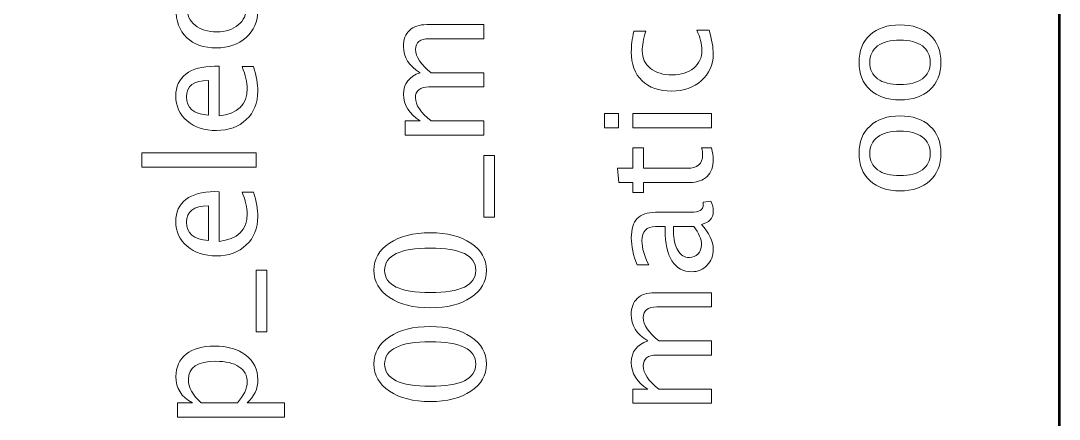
# Model space of a CAD drawing. Header units: centimetres. Extents: x -9.1 to 9.1, y -13.6 to 13.6.
# Drawn here: x 4.6 to 9.05, y -7.816 to -6.108 of the extents above; entities that cross this region are included whole.
import ezdxf

# ---------------------------------------------------------------- set-up
doc = ezdxf.new("R2010")
doc.units = ezdxf.units.CM
doc.header["$MEASUREMENT"] = 0
doc.layers.add('Layer 1', color=7, linetype='Continuous')

msp = doc.modelspace()

# ---------------------------------------------------------------- linework, layer by layer
at = {"layer": 'Layer 1', "lineweight": 53}
msp.add_open_spline([(0.15, -0.65), (0.15, -0.65), (0.15, -13.05), (0.15, -13.05), (0.15, -13.05), (0.15, -13.32614), (0.37386, -13.55), (0.65, -13.55), (0.65, -13.55), (0.65, -13.55), (8.55, -13.55), (8.55, -13.55), (8.55, -13.55), (8.82614, -13.55), (9.05, -13.32614), (9.05, -13.05), (9.05, -13.05), (9.05, -13.05), (9.05, -0.65), (9.05, -0.65), (9.05, -0.65), (9.05, -0.37386), (8.82614, -0.15), (8.55, -0.15), (8.55, -0.15), (8.55, -0.15), (0.65, -0.15), (0.65, -0.15), (0.65, -0.15), (0.37386, -0.15), (0.15, -0.37386), (0.15, -0.65)], degree=3, knots=[0, 0, 0, 0, 0.1111111, 0.1111111, 0.1111111, 0.1111111, 0.2222222, 0.2222222, 0.2222222, 0.2222222, 0.3333333, 0.3333333, 0.3333333, 0.3333333, 0.4444444, 0.4444444, 0.4444444, 0.4444444, 0.5555556, 0.5555556, 0.5555556, 0.5555556, 0.6666667, 0.6666667, 0.6666667, 0.6666667, 0.7777778, 0.7777778, 0.7777778, 0.7777778, 1, 1, 1, 1], dxfattribs=at)
at = {"layer": 'Layer 1', "color": 5, "lineweight": 9}
for points, knots in [([(5.5981, -5.9644), (5.60995, -6.00388), (5.61588, -6.03795), (5.61588, -6.06664), (5.61588, -6.06664), (5.61588, -6.11215), (5.59905, -6.14983), (5.5655, -6.17978), (5.5655, -6.17978), (5.53185, -6.20973), (5.48941, -6.22476), (5.43829, -6.22476), (5.43829, -6.22476), (5.38368, -6.22476), (5.34103, -6.20994), (5.31055, -6.18031), (5.31055, -6.18031), (5.27996, -6.15068), (5.26472, -6.1093), (5.26472, -6.05617), (5.26472, -6.05617), (5.26472, -6.03002), (5.26832, -6.00059), (5.27552, -5.96821), (5.27552, -5.96821), (5.27552, -5.96821), (5.32695, -5.96821), (5.32695, -5.96821), (5.32695, -5.96821), (5.31679, -6.00261), (5.31171, -6.03065), (5.31171, -6.05225), (5.31171, -6.05225), (5.31171, -6.08358), (5.32346, -6.10866), (5.34685, -6.12739), (5.34685, -6.12739), (5.37024, -6.14613), (5.40146, -6.15554), (5.44041, -6.15554), (5.44041, -6.15554), (5.47819, -6.15554), (5.50867, -6.14581), (5.53206, -6.12644), (5.53206, -6.12644), (5.55534, -6.10707), (5.56698, -6.08178), (5.56698, -6.05035), (5.56698, -6.05035), (5.56698, -6.0225), (5.55979, -5.99393), (5.54539, -5.9644), (5.54539, -5.9644), (5.54539, -5.9644), (5.5981, -5.9644), (5.5981, -5.9644)], [0, 0, 0, 0, 0.0666667, 0.0666667, 0.0666667, 0.0666667, 0.1333333, 0.1333333, 0.1333333, 0.1333333, 0.2, 0.2, 0.2, 0.2, 0.2666667, 0.2666667, 0.2666667, 0.2666667, 0.3333333, 0.3333333, 0.3333333, 0.3333333, 0.4, 0.4, 0.4, 0.4, 0.4666667, 0.4666667, 0.4666667, 0.4666667, 0.5333333, 0.5333333, 0.5333333, 0.5333333, 0.6, 0.6, 0.6, 0.6, 0.6666667, 0.6666667, 0.6666667, 0.6666667, 0.7333333, 0.7333333, 0.7333333, 0.7333333, 0.8, 0.8, 0.8, 0.8, 0.8666667, 0.8666667, 0.8666667, 0.8666667, 1, 1, 1, 1]), ([(6.58404, -6.5984), (6.58404, -6.5984), (6.24749, -6.5984), (6.24749, -6.5984), (6.24749, -6.5984), (6.24749, -6.5984), (6.24749, -6.53744), (6.24749, -6.53744), (6.24749, -6.53744), (6.24749, -6.53744), (6.3111, -6.53744), (6.3111, -6.53744), (6.3111, -6.53744), (6.264, -6.5077), (6.2405, -6.4696), (6.2405, -6.42292), (6.2405, -6.42292), (6.2405, -6.37794), (6.264, -6.34735), (6.3111, -6.33105), (6.3111, -6.33105), (6.26358, -6.30216), (6.23987, -6.26449), (6.23987, -6.21824), (6.23987, -6.21824), (6.23987, -6.18871), (6.24855, -6.16574), (6.26601, -6.14934), (6.26601, -6.14934), (6.28347, -6.13293), (6.30792, -6.12468), (6.33935, -6.12468), (6.33935, -6.12468), (6.33935, -6.12468), (6.58404, -6.12468), (6.58404, -6.12468), (6.58404, -6.12468), (6.58404, -6.12468), (6.58404, -6.18564), (6.58404, -6.18564), (6.58404, -6.18564), (6.58404, -6.18564), (6.34941, -6.18564), (6.34941, -6.18564), (6.34941, -6.18564), (6.3111, -6.18564), (6.29194, -6.20088), (6.29194, -6.23136), (6.29194, -6.23136), (6.29194, -6.263), (6.31427, -6.29624), (6.35904, -6.33105), (6.35904, -6.33105), (6.35904, -6.33105), (6.58404, -6.33105), (6.58404, -6.33105), (6.58404, -6.33105), (6.58404, -6.33105), (6.58404, -6.39201), (6.58404, -6.39201), (6.58404, -6.39201), (6.58404, -6.39201), (6.3492, -6.39201), (6.3492, -6.39201), (6.3492, -6.39201), (6.31057, -6.39201), (6.2913, -6.40747), (6.2913, -6.43848), (6.2913, -6.43848), (6.2913, -6.46928), (6.31374, -6.5023), (6.35872, -6.53744), (6.35872, -6.53744), (6.35872, -6.53744), (6.58404, -6.53744), (6.58404, -6.53744), (6.58404, -6.53744), (6.58404, -6.53744), (6.58404, -6.5984), (6.58404, -6.5984)], [0, 0, 0, 0, 0.047619, 0.047619, 0.047619, 0.047619, 0.0952381, 0.0952381, 0.0952381, 0.0952381, 0.1428571, 0.1428571, 0.1428571, 0.1428571, 0.1904762, 0.1904762, 0.1904762, 0.1904762, 0.2380952, 0.2380952, 0.2380952, 0.2380952, 0.2857143, 0.2857143, 0.2857143, 0.2857143, 0.3333333, 0.3333333, 0.3333333, 0.3333333, 0.3809524, 0.3809524, 0.3809524, 0.3809524, 0.4285714, 0.4285714, 0.4285714, 0.4285714, 0.4761905, 0.4761905, 0.4761905, 0.4761905, 0.5238095, 0.5238095, 0.5238095, 0.5238095, 0.5714286, 0.5714286, 0.5714286, 0.5714286, 0.6190476, 0.6190476, 0.6190476, 0.6190476, 0.6666667, 0.6666667, 0.6666667, 0.6666667, 0.7142857, 0.7142857, 0.7142857, 0.7142857, 0.7619048, 0.7619048, 0.7619048, 0.7619048, 0.8095238, 0.8095238, 0.8095238, 0.8095238, 0.8571429, 0.8571429, 0.8571429, 0.8571429, 0.9047619, 0.9047619, 0.9047619, 0.9047619, 1, 1, 1, 1]), ([(8.54322, -6.2866), (8.54322, -6.33603), (8.52745, -6.37519), (8.49591, -6.40397), (8.49591, -6.40397), (8.46437, -6.43287), (8.42151, -6.44726), (8.36743, -6.44726), (8.36743, -6.44726), (8.31346, -6.44726), (8.2707, -6.43287), (8.23927, -6.40397), (8.23927, -6.40397), (8.20783, -6.37519), (8.19206, -6.33603), (8.19206, -6.2866), (8.19206, -6.2866), (8.19206, -6.23717), (8.20783, -6.19801), (8.23927, -6.16923), (8.23927, -6.16923), (8.2707, -6.14033), (8.31346, -6.12594), (8.36743, -6.12594), (8.36743, -6.12594), (8.42151, -6.12594), (8.46437, -6.14033), (8.49591, -6.16923), (8.49591, -6.16923), (8.52745, -6.19801), (8.54322, -6.23717), (8.54322, -6.2866)], [0, 0, 0, 0, 0.1111111, 0.1111111, 0.1111111, 0.1111111, 0.2222222, 0.2222222, 0.2222222, 0.2222222, 0.3333333, 0.3333333, 0.3333333, 0.3333333, 0.4444444, 0.4444444, 0.4444444, 0.4444444, 0.5555556, 0.5555556, 0.5555556, 0.5555556, 0.6666667, 0.6666667, 0.6666667, 0.6666667, 0.7777778, 0.7777778, 0.7777778, 0.7777778, 1, 1, 1, 1]), ([(7.54966, -6.14928), (7.56151, -6.18876), (7.56744, -6.22283), (7.56744, -6.25152), (7.56744, -6.25152), (7.56744, -6.29703), (7.55061, -6.33471), (7.51706, -6.36466), (7.51706, -6.36466), (7.48341, -6.39461), (7.44097, -6.40964), (7.38985, -6.40964), (7.38985, -6.40964), (7.33524, -6.40964), (7.29259, -6.39482), (7.26211, -6.36519), (7.26211, -6.36519), (7.23152, -6.33556), (7.21628, -6.29418), (7.21628, -6.24105), (7.21628, -6.24105), (7.21628, -6.2149), (7.21988, -6.18547), (7.22708, -6.15309), (7.22708, -6.15309), (7.22708, -6.15309), (7.27851, -6.15309), (7.27851, -6.15309), (7.27851, -6.15309), (7.26835, -6.18749), (7.26327, -6.21553), (7.26327, -6.23713), (7.26327, -6.23713), (7.26327, -6.26846), (7.27502, -6.29354), (7.29841, -6.31227), (7.29841, -6.31227), (7.3218, -6.33101), (7.35302, -6.34042), (7.39197, -6.34042), (7.39197, -6.34042), (7.42975, -6.34042), (7.46023, -6.33069), (7.48362, -6.31132), (7.48362, -6.31132), (7.5069, -6.29195), (7.51854, -6.26666), (7.51854, -6.23523), (7.51854, -6.23523), (7.51854, -6.20738), (7.51135, -6.17881), (7.49695, -6.14928), (7.49695, -6.14928), (7.49695, -6.14928), (7.54966, -6.14928), (7.54966, -6.14928)], [0, 0, 0, 0, 0.0666667, 0.0666667, 0.0666667, 0.0666667, 0.1333333, 0.1333333, 0.1333333, 0.1333333, 0.2, 0.2, 0.2, 0.2, 0.2666667, 0.2666667, 0.2666667, 0.2666667, 0.3333333, 0.3333333, 0.3333333, 0.3333333, 0.4, 0.4, 0.4, 0.4, 0.4666667, 0.4666667, 0.4666667, 0.4666667, 0.5333333, 0.5333333, 0.5333333, 0.5333333, 0.6, 0.6, 0.6, 0.6, 0.6666667, 0.6666667, 0.6666667, 0.6666667, 0.7333333, 0.7333333, 0.7333333, 0.7333333, 0.8, 0.8, 0.8, 0.8, 0.8666667, 0.8666667, 0.8666667, 0.8666667, 1, 1, 1, 1]), ([(8.4975, -6.28671), (8.4975, -6.25654), (8.48618, -6.23304), (8.46342, -6.21632), (8.46342, -6.21632), (8.44077, -6.19971), (8.40871, -6.19134), (8.36743, -6.19134), (8.36743, -6.19134), (8.32626, -6.19134), (8.2943, -6.19971), (8.27165, -6.21632), (8.27165, -6.21632), (8.24911, -6.23304), (8.23778, -6.25654), (8.23778, -6.28671), (8.23778, -6.28671), (8.23778, -6.31698), (8.24911, -6.34047), (8.27165, -6.35698), (8.27165, -6.35698), (8.2943, -6.3736), (8.32626, -6.38185), (8.36743, -6.38185), (8.36743, -6.38185), (8.40871, -6.38185), (8.44077, -6.3736), (8.46342, -6.35698), (8.46342, -6.35698), (8.48618, -6.34047), (8.4975, -6.31698), (8.4975, -6.28671)], [0, 0, 0, 0, 0.1111111, 0.1111111, 0.1111111, 0.1111111, 0.2222222, 0.2222222, 0.2222222, 0.2222222, 0.3333333, 0.3333333, 0.3333333, 0.3333333, 0.4444444, 0.4444444, 0.4444444, 0.4444444, 0.5555556, 0.5555556, 0.5555556, 0.5555556, 0.6666667, 0.6666667, 0.6666667, 0.6666667, 0.7777778, 0.7777778, 0.7777778, 0.7777778, 1, 1, 1, 1]), ([(5.59746, -6.30486), (5.60974, -6.34582), (5.61588, -6.38085), (5.61588, -6.41007), (5.61588, -6.41007), (5.61588, -6.45992), (5.59937, -6.50045), (5.56646, -6.53168), (5.56646, -6.53168), (5.53354, -6.5629), (5.49089, -6.57856), (5.4384, -6.57856), (5.4384, -6.57856), (5.38749, -6.57856), (5.34569, -6.5648), (5.31298, -6.53718), (5.31298, -6.53718), (5.28039, -6.50956), (5.26409, -6.47421), (5.26409, -6.43113), (5.26409, -6.43113), (5.26409, -6.39038), (5.27859, -6.35884), (5.30759, -6.33661), (5.30759, -6.33661), (5.33659, -6.31439), (5.37765, -6.30328), (5.43088, -6.30328), (5.43088, -6.30328), (5.43088, -6.30328), (5.44951, -6.30359), (5.44951, -6.30359), (5.44951, -6.30359), (5.44951, -6.30359), (5.44951, -6.51633), (5.44951, -6.51633), (5.44951, -6.51633), (5.52994, -6.50744), (5.57016, -6.46818), (5.57016, -6.39864), (5.57016, -6.39864), (5.57016, -6.37313), (5.56296, -6.34191), (5.54857, -6.30486), (5.54857, -6.30486), (5.54857, -6.30486), (5.59746, -6.30486), (5.59746, -6.30486)], [0, 0, 0, 0, 0.0769231, 0.0769231, 0.0769231, 0.0769231, 0.1538462, 0.1538462, 0.1538462, 0.1538462, 0.2307692, 0.2307692, 0.2307692, 0.2307692, 0.3076923, 0.3076923, 0.3076923, 0.3076923, 0.3846154, 0.3846154, 0.3846154, 0.3846154, 0.4615385, 0.4615385, 0.4615385, 0.4615385, 0.5384615, 0.5384615, 0.5384615, 0.5384615, 0.6153846, 0.6153846, 0.6153846, 0.6153846, 0.6923077, 0.6923077, 0.6923077, 0.6923077, 0.7692308, 0.7692308, 0.7692308, 0.7692308, 0.8461538, 0.8461538, 0.8461538, 0.8461538, 1, 1, 1, 1]), ([(5.40379, -6.51315), (5.40379, -6.51315), (5.40379, -6.36455), (5.40379, -6.36455), (5.40379, -6.36455), (5.34114, -6.36455), (5.30981, -6.38794), (5.30981, -6.43463), (5.30981, -6.43463), (5.30981, -6.48162), (5.34114, -6.50776), (5.40379, -6.51315)], [0, 0, 0, 0, 0.25, 0.25, 0.25, 0.25, 0.5, 0.5, 0.5, 0.5, 1, 1, 1, 1]), ([(7.16167, -6.56649), (7.16167, -6.56649), (7.10071, -6.56649), (7.10071, -6.56649), (7.10071, -6.56649), (7.10071, -6.56649), (7.10071, -6.50553), (7.10071, -6.50553), (7.10071, -6.50553), (7.10071, -6.50553), (7.16167, -6.50553), (7.16167, -6.50553), (7.16167, -6.50553), (7.16167, -6.50553), (7.16167, -6.56649), (7.16167, -6.56649)], [0, 0, 0, 0, 0.2, 0.2, 0.2, 0.2, 0.4, 0.4, 0.4, 0.4, 0.6, 0.6, 0.6, 0.6, 1, 1, 1, 1]), ([(7.55982, -6.56649), (7.55982, -6.56649), (7.22327, -6.56649), (7.22327, -6.56649), (7.22327, -6.56649), (7.22327, -6.56649), (7.22327, -6.50553), (7.22327, -6.50553), (7.22327, -6.50553), (7.22327, -6.50553), (7.55982, -6.50553), (7.55982, -6.50553), (7.55982, -6.50553), (7.55982, -6.50553), (7.55982, -6.56649), (7.55982, -6.56649)], [0, 0, 0, 0, 0.2, 0.2, 0.2, 0.2, 0.4, 0.4, 0.4, 0.4, 0.6, 0.6, 0.6, 0.6, 1, 1, 1, 1]), ([(8.54322, -6.67671), (8.54322, -6.72614), (8.52745, -6.7653), (8.49591, -6.79408), (8.49591, -6.79408), (8.46437, -6.82298), (8.42151, -6.83737), (8.36743, -6.83737), (8.36743, -6.83737), (8.31346, -6.83737), (8.2707, -6.82298), (8.23927, -6.79408), (8.23927, -6.79408), (8.20783, -6.7653), (8.19206, -6.72614), (8.19206, -6.67671), (8.19206, -6.67671), (8.19206, -6.62728), (8.20783, -6.58812), (8.23927, -6.55934), (8.23927, -6.55934), (8.2707, -6.53044), (8.31346, -6.51605), (8.36743, -6.51605), (8.36743, -6.51605), (8.42151, -6.51605), (8.46437, -6.53044), (8.49591, -6.55934), (8.49591, -6.55934), (8.52745, -6.58812), (8.54322, -6.62728), (8.54322, -6.67671)], [0, 0, 0, 0, 0.1111111, 0.1111111, 0.1111111, 0.1111111, 0.2222222, 0.2222222, 0.2222222, 0.2222222, 0.3333333, 0.3333333, 0.3333333, 0.3333333, 0.4444444, 0.4444444, 0.4444444, 0.4444444, 0.5555556, 0.5555556, 0.5555556, 0.5555556, 0.6666667, 0.6666667, 0.6666667, 0.6666667, 0.7777778, 0.7777778, 0.7777778, 0.7777778, 1, 1, 1, 1]), ([(8.4975, -6.67682), (8.4975, -6.64665), (8.48618, -6.62315), (8.46342, -6.60643), (8.46342, -6.60643), (8.44077, -6.58982), (8.40871, -6.58145), (8.36743, -6.58145), (8.36743, -6.58145), (8.32626, -6.58145), (8.2943, -6.58982), (8.27165, -6.60643), (8.27165, -6.60643), (8.24911, -6.62315), (8.23778, -6.64665), (8.23778, -6.67682), (8.23778, -6.67682), (8.23778, -6.70709), (8.24911, -6.73058), (8.27165, -6.74709), (8.27165, -6.74709), (8.2943, -6.76371), (8.32626, -6.77196), (8.36743, -6.77196), (8.36743, -6.77196), (8.40871, -6.77196), (8.44077, -6.76371), (8.46342, -6.74709), (8.46342, -6.74709), (8.48618, -6.73058), (8.4975, -6.70709), (8.4975, -6.67682)], [0, 0, 0, 0, 0.1111111, 0.1111111, 0.1111111, 0.1111111, 0.2222222, 0.2222222, 0.2222222, 0.2222222, 0.3333333, 0.3333333, 0.3333333, 0.3333333, 0.4444444, 0.4444444, 0.4444444, 0.4444444, 0.5555556, 0.5555556, 0.5555556, 0.5555556, 0.6666667, 0.6666667, 0.6666667, 0.6666667, 0.7777778, 0.7777778, 0.7777778, 0.7777778, 1, 1, 1, 1]), ([(5.60826, -6.73542), (5.60826, -6.73542), (5.11867, -6.73542), (5.11867, -6.73542), (5.11867, -6.73542), (5.11867, -6.73542), (5.11867, -6.67446), (5.11867, -6.67446), (5.11867, -6.67446), (5.11867, -6.67446), (5.60826, -6.67446), (5.60826, -6.67446), (5.60826, -6.67446), (5.60826, -6.67446), (5.60826, -6.73542), (5.60826, -6.73542)], [0, 0, 0, 0, 0.2, 0.2, 0.2, 0.2, 0.4, 0.4, 0.4, 0.4, 0.6, 0.6, 0.6, 0.6, 1, 1, 1, 1]), ([(7.55971, -6.65349), (7.5649, -6.67233), (7.56744, -6.68874), (7.56744, -6.7026), (7.56744, -6.7026), (7.56744, -6.73372), (7.55855, -6.75795), (7.54077, -6.77531), (7.54077, -6.77531), (7.52299, -6.79277), (7.49833, -6.80145), (7.46669, -6.80145), (7.46669, -6.80145), (7.46669, -6.80145), (7.26899, -6.80145), (7.26899, -6.80145), (7.26899, -6.80145), (7.26899, -6.80145), (7.26899, -6.84357), (7.26899, -6.84357), (7.26899, -6.84357), (7.26899, -6.84357), (7.22327, -6.84357), (7.22327, -6.84357), (7.22327, -6.84357), (7.22327, -6.84357), (7.22327, -6.80145), (7.22327, -6.80145), (7.22327, -6.80145), (7.22327, -6.80145), (7.16242, -6.80145), (7.16242, -6.80145), (7.16242, -6.80145), (7.16242, -6.80145), (7.15659, -6.74049), (7.15659, -6.74049), (7.15659, -6.74049), (7.15659, -6.74049), (7.22327, -6.74049), (7.22327, -6.74049), (7.22327, -6.74049), (7.22327, -6.74049), (7.22327, -6.65222), (7.22327, -6.65222), (7.22327, -6.65222), (7.22327, -6.65222), (7.26899, -6.65222), (7.26899, -6.65222), (7.26899, -6.65222), (7.26899, -6.65222), (7.26899, -6.74049), (7.26899, -6.74049), (7.26899, -6.74049), (7.26899, -6.74049), (7.45568, -6.74049), (7.45568, -6.74049), (7.45568, -6.74049), (7.49971, -6.74049), (7.52172, -6.72133), (7.52172, -6.68313), (7.52172, -6.68313), (7.52172, -6.67498), (7.52034, -6.66514), (7.5177, -6.65349), (7.5177, -6.65349), (7.5177, -6.65349), (7.55971, -6.65349), (7.55971, -6.65349)], [0, 0, 0, 0, 0.0555556, 0.0555556, 0.0555556, 0.0555556, 0.1111111, 0.1111111, 0.1111111, 0.1111111, 0.1666667, 0.1666667, 0.1666667, 0.1666667, 0.2222222, 0.2222222, 0.2222222, 0.2222222, 0.2777778, 0.2777778, 0.2777778, 0.2777778, 0.3333333, 0.3333333, 0.3333333, 0.3333333, 0.3888889, 0.3888889, 0.3888889, 0.3888889, 0.4444444, 0.4444444, 0.4444444, 0.4444444, 0.5, 0.5, 0.5, 0.5, 0.5555556, 0.5555556, 0.5555556, 0.5555556, 0.6111111, 0.6111111, 0.6111111, 0.6111111, 0.6666667, 0.6666667, 0.6666667, 0.6666667, 0.7222222, 0.7222222, 0.7222222, 0.7222222, 0.7777778, 0.7777778, 0.7777778, 0.7777778, 0.8333333, 0.8333333, 0.8333333, 0.8333333, 0.8888889, 0.8888889, 0.8888889, 0.8888889, 1, 1, 1, 1]), ([(6.62976, -6.9502), (6.62976, -6.9502), (6.58404, -6.9502), (6.58404, -6.9502), (6.58404, -6.9502), (6.58404, -6.9502), (6.58404, -6.68603), (6.58404, -6.68603), (6.58404, -6.68603), (6.58404, -6.68603), (6.62976, -6.68603), (6.62976, -6.68603), (6.62976, -6.68603), (6.62976, -6.68603), (6.62976, -6.9502), (6.62976, -6.9502)], [0, 0, 0, 0, 0.2, 0.2, 0.2, 0.2, 0.4, 0.4, 0.4, 0.4, 0.6, 0.6, 0.6, 0.6, 1, 1, 1, 1]), ([(5.59746, -6.84219), (5.60974, -6.88315), (5.61588, -6.91818), (5.61588, -6.9474), (5.61588, -6.9474), (5.61588, -6.99725), (5.59937, -7.03778), (5.56646, -7.06901), (5.56646, -7.06901), (5.53354, -7.10023), (5.49089, -7.11589), (5.4384, -7.11589), (5.4384, -7.11589), (5.38749, -7.11589), (5.34569, -7.10213), (5.31298, -7.07451), (5.31298, -7.07451), (5.28039, -7.04689), (5.26409, -7.01154), (5.26409, -6.96846), (5.26409, -6.96846), (5.26409, -6.92771), (5.27859, -6.89617), (5.30759, -6.87394), (5.30759, -6.87394), (5.33659, -6.85172), (5.37765, -6.84061), (5.43088, -6.84061), (5.43088, -6.84061), (5.43088, -6.84061), (5.44951, -6.84092), (5.44951, -6.84092), (5.44951, -6.84092), (5.44951, -6.84092), (5.44951, -7.05366), (5.44951, -7.05366), (5.44951, -7.05366), (5.52994, -7.04477), (5.57016, -7.00551), (5.57016, -6.93597), (5.57016, -6.93597), (5.57016, -6.91046), (5.56296, -6.87924), (5.54857, -6.84219), (5.54857, -6.84219), (5.54857, -6.84219), (5.59746, -6.84219), (5.59746, -6.84219)], [0, 0, 0, 0, 0.0769231, 0.0769231, 0.0769231, 0.0769231, 0.1538462, 0.1538462, 0.1538462, 0.1538462, 0.2307692, 0.2307692, 0.2307692, 0.2307692, 0.3076923, 0.3076923, 0.3076923, 0.3076923, 0.3846154, 0.3846154, 0.3846154, 0.3846154, 0.4615385, 0.4615385, 0.4615385, 0.4615385, 0.5384615, 0.5384615, 0.5384615, 0.5384615, 0.6153846, 0.6153846, 0.6153846, 0.6153846, 0.6923077, 0.6923077, 0.6923077, 0.6923077, 0.7692308, 0.7692308, 0.7692308, 0.7692308, 0.8461538, 0.8461538, 0.8461538, 0.8461538, 1, 1, 1, 1]), ([(7.51696, -6.98115), (7.55061, -7.01778), (7.56744, -7.05302), (7.56744, -7.08689), (7.56744, -7.08689), (7.56744, -7.11472), (7.55876, -7.1379), (7.5413, -7.15621), (7.5413, -7.15621), (7.52384, -7.17462), (7.50182, -7.18383), (7.47526, -7.18383), (7.47526, -7.18383), (7.43853, -7.18383), (7.41028, -7.16838), (7.39059, -7.13747), (7.39059, -7.13747), (7.37091, -7.10657), (7.36106, -7.06223), (7.36106, -7.00444), (7.36106, -7.00444), (7.36106, -7.00444), (7.36106, -6.99014), (7.36106, -6.99014), (7.36106, -6.99014), (7.36106, -6.99014), (7.32053, -6.99014), (7.32053, -6.99014), (7.32053, -6.99014), (7.28148, -6.99014), (7.262, -7.01047), (7.262, -7.05122), (7.262, -7.05122), (7.262, -7.08276), (7.27195, -7.11726), (7.29185, -7.15462), (7.29185, -7.15462), (7.29185, -7.15462), (7.24168, -7.15462), (7.24168, -7.15462), (7.24168, -7.15462), (7.22475, -7.11356), (7.21628, -7.07482), (7.21628, -7.03852), (7.21628, -7.03852), (7.21628, -7.00116), (7.22475, -6.97353), (7.24179, -6.95585), (7.24179, -6.95585), (7.25883, -6.93807), (7.28508, -6.92918), (7.32053, -6.92918), (7.32053, -6.92918), (7.32053, -6.92918), (7.47261, -6.92918), (7.47261, -6.92918), (7.47261, -6.92918), (7.50743, -6.92918), (7.52489, -6.9185), (7.52489, -6.89701), (7.52489, -6.89701), (7.52489, -6.89437), (7.52447, -6.89045), (7.52362, -6.88526), (7.52362, -6.88526), (7.52362, -6.88526), (7.55749, -6.88092), (7.55749, -6.88092), (7.55749, -6.88092), (7.56416, -6.89479), (7.56744, -6.91003), (7.56744, -6.92675), (7.56744, -6.92675), (7.56744, -6.95522), (7.55061, -6.97332), (7.51696, -6.98115)], [0, 0, 0, 0, 0.05, 0.05, 0.05, 0.05, 0.1, 0.1, 0.1, 0.1, 0.15, 0.15, 0.15, 0.15, 0.2, 0.2, 0.2, 0.2, 0.25, 0.25, 0.25, 0.25, 0.3, 0.3, 0.3, 0.3, 0.35, 0.35, 0.35, 0.35, 0.4, 0.4, 0.4, 0.4, 0.45, 0.45, 0.45, 0.45, 0.5, 0.5, 0.5, 0.5, 0.55, 0.55, 0.55, 0.55, 0.6, 0.6, 0.6, 0.6, 0.65, 0.65, 0.65, 0.65, 0.7, 0.7, 0.7, 0.7, 0.75, 0.75, 0.75, 0.75, 0.8, 0.8, 0.8, 0.8, 0.85, 0.85, 0.85, 0.85, 0.9, 0.9, 0.9, 0.9, 1, 1, 1, 1]), ([(5.40379, -7.05048), (5.40379, -7.05048), (5.40379, -6.90188), (5.40379, -6.90188), (5.40379, -6.90188), (5.34114, -6.90188), (5.30981, -6.92527), (5.30981, -6.97196), (5.30981, -6.97196), (5.30981, -7.01895), (5.34114, -7.04509), (5.40379, -7.05048)], [0, 0, 0, 0, 0.25, 0.25, 0.25, 0.25, 0.5, 0.5, 0.5, 0.5, 1, 1, 1, 1]), ([(6.59547, -7.17774), (6.59547, -7.22589), (6.57335, -7.26473), (6.52922, -7.29416), (6.52922, -7.29416), (6.48509, -7.32368), (6.42688, -7.33839), (6.35449, -7.33839), (6.35449, -7.33839), (6.2821, -7.33839), (6.22389, -7.32368), (6.17976, -7.29416), (6.17976, -7.29416), (6.13562, -7.26473), (6.1135, -7.22589), (6.1135, -7.17774), (6.1135, -7.17774), (6.1135, -7.12936), (6.13552, -7.09052), (6.17954, -7.0611), (6.17954, -7.0611), (6.22357, -7.03179), (6.28189, -7.01707), (6.35449, -7.01707), (6.35449, -7.01707), (6.42688, -7.01707), (6.48509, -7.03179), (6.52922, -7.0611), (6.52922, -7.0611), (6.57335, -7.09052), (6.59547, -7.12936), (6.59547, -7.17774)], [0, 0, 0, 0, 0.1111111, 0.1111111, 0.1111111, 0.1111111, 0.2222222, 0.2222222, 0.2222222, 0.2222222, 0.3333333, 0.3333333, 0.3333333, 0.3333333, 0.4444444, 0.4444444, 0.4444444, 0.4444444, 0.5555556, 0.5555556, 0.5555556, 0.5555556, 0.6666667, 0.6666667, 0.6666667, 0.6666667, 0.7777778, 0.7777778, 0.7777778, 0.7777778, 1, 1, 1, 1]), ([(7.48373, -6.99014), (7.48373, -6.99014), (7.39726, -6.99014), (7.39726, -6.99014), (7.39726, -6.99014), (7.39726, -6.99014), (7.39662, -7.00973), (7.39662, -7.00973), (7.39662, -7.00973), (7.39662, -7.0436), (7.40287, -7.07091), (7.41536, -7.09175), (7.41536, -7.09175), (7.42795, -7.1125), (7.44457, -7.12287), (7.46531, -7.12287), (7.46531, -7.12287), (7.47981, -7.12287), (7.49209, -7.11768), (7.50214, -7.10742), (7.50214, -7.10742), (7.51219, -7.09705), (7.51727, -7.08445), (7.51727, -7.06953), (7.51727, -7.06953), (7.51727, -7.04413), (7.50606, -7.01767), (7.48373, -6.99014)], [0, 0, 0, 0, 0.125, 0.125, 0.125, 0.125, 0.25, 0.25, 0.25, 0.25, 0.375, 0.375, 0.375, 0.375, 0.5, 0.5, 0.5, 0.5, 0.625, 0.625, 0.625, 0.625, 0.75, 0.75, 0.75, 0.75, 1, 1, 1, 1]), ([(6.54975, -7.17785), (6.54975, -7.11423), (6.48466, -7.08248), (6.35449, -7.08248), (6.35449, -7.08248), (6.22431, -7.08248), (6.15922, -7.11423), (6.15922, -7.17785), (6.15922, -7.17785), (6.15922, -7.24124), (6.22431, -7.27299), (6.35449, -7.27299), (6.35449, -7.27299), (6.48466, -7.27299), (6.54975, -7.24124), (6.54975, -7.17785)], [0, 0, 0, 0, 0.2, 0.2, 0.2, 0.2, 0.4, 0.4, 0.4, 0.4, 0.6, 0.6, 0.6, 0.6, 1, 1, 1, 1]), ([(5.65398, -7.44101), (5.65398, -7.44101), (5.60826, -7.44101), (5.60826, -7.44101), (5.60826, -7.44101), (5.60826, -7.44101), (5.60826, -7.17684), (5.60826, -7.17684), (5.60826, -7.17684), (5.60826, -7.17684), (5.65398, -7.17684), (5.65398, -7.17684), (5.65398, -7.17684), (5.65398, -7.17684), (5.65398, -7.44101), (5.65398, -7.44101)], [0, 0, 0, 0, 0.2, 0.2, 0.2, 0.2, 0.4, 0.4, 0.4, 0.4, 0.6, 0.6, 0.6, 0.6, 1, 1, 1, 1]), ([(7.55982, -7.7475), (7.55982, -7.7475), (7.22327, -7.7475), (7.22327, -7.7475), (7.22327, -7.7475), (7.22327, -7.7475), (7.22327, -7.68654), (7.22327, -7.68654), (7.22327, -7.68654), (7.22327, -7.68654), (7.28688, -7.68654), (7.28688, -7.68654), (7.28688, -7.68654), (7.23978, -7.6568), (7.21628, -7.6187), (7.21628, -7.57202), (7.21628, -7.57202), (7.21628, -7.52704), (7.23978, -7.49645), (7.28688, -7.48015), (7.28688, -7.48015), (7.23936, -7.45126), (7.21565, -7.41359), (7.21565, -7.36734), (7.21565, -7.36734), (7.21565, -7.33781), (7.22433, -7.31484), (7.24179, -7.29844), (7.24179, -7.29844), (7.25925, -7.28203), (7.2837, -7.27378), (7.31513, -7.27378), (7.31513, -7.27378), (7.31513, -7.27378), (7.55982, -7.27378), (7.55982, -7.27378), (7.55982, -7.27378), (7.55982, -7.27378), (7.55982, -7.33474), (7.55982, -7.33474), (7.55982, -7.33474), (7.55982, -7.33474), (7.32519, -7.33474), (7.32519, -7.33474), (7.32519, -7.33474), (7.28688, -7.33474), (7.26772, -7.34998), (7.26772, -7.38046), (7.26772, -7.38046), (7.26772, -7.4121), (7.29005, -7.44534), (7.33482, -7.48015), (7.33482, -7.48015), (7.33482, -7.48015), (7.55982, -7.48015), (7.55982, -7.48015), (7.55982, -7.48015), (7.55982, -7.48015), (7.55982, -7.54111), (7.55982, -7.54111), (7.55982, -7.54111), (7.55982, -7.54111), (7.32498, -7.54111), (7.32498, -7.54111), (7.32498, -7.54111), (7.28635, -7.54111), (7.26708, -7.55657), (7.26708, -7.58758), (7.26708, -7.58758), (7.26708, -7.61838), (7.28952, -7.6514), (7.3345, -7.68654), (7.3345, -7.68654), (7.3345, -7.68654), (7.55982, -7.68654), (7.55982, -7.68654), (7.55982, -7.68654), (7.55982, -7.68654), (7.55982, -7.7475), (7.55982, -7.7475)], [0, 0, 0, 0, 0.047619, 0.047619, 0.047619, 0.047619, 0.0952381, 0.0952381, 0.0952381, 0.0952381, 0.1428571, 0.1428571, 0.1428571, 0.1428571, 0.1904762, 0.1904762, 0.1904762, 0.1904762, 0.2380952, 0.2380952, 0.2380952, 0.2380952, 0.2857143, 0.2857143, 0.2857143, 0.2857143, 0.3333333, 0.3333333, 0.3333333, 0.3333333, 0.3809524, 0.3809524, 0.3809524, 0.3809524, 0.4285714, 0.4285714, 0.4285714, 0.4285714, 0.4761905, 0.4761905, 0.4761905, 0.4761905, 0.5238095, 0.5238095, 0.5238095, 0.5238095, 0.5714286, 0.5714286, 0.5714286, 0.5714286, 0.6190476, 0.6190476, 0.6190476, 0.6190476, 0.6666667, 0.6666667, 0.6666667, 0.6666667, 0.7142857, 0.7142857, 0.7142857, 0.7142857, 0.7619048, 0.7619048, 0.7619048, 0.7619048, 0.8095238, 0.8095238, 0.8095238, 0.8095238, 0.8571429, 0.8571429, 0.8571429, 0.8571429, 0.9047619, 0.9047619, 0.9047619, 0.9047619, 1, 1, 1, 1]), ([(6.59547, -7.57927), (6.59547, -7.62742), (6.57335, -7.66626), (6.52922, -7.69569), (6.52922, -7.69569), (6.48509, -7.72521), (6.42688, -7.73992), (6.35449, -7.73992), (6.35449, -7.73992), (6.2821, -7.73992), (6.22389, -7.72521), (6.17976, -7.69569), (6.17976, -7.69569), (6.13562, -7.66626), (6.1135, -7.62742), (6.1135, -7.57927), (6.1135, -7.57927), (6.1135, -7.53089), (6.13552, -7.49205), (6.17954, -7.46263), (6.17954, -7.46263), (6.22357, -7.43332), (6.28189, -7.4186), (6.35449, -7.4186), (6.35449, -7.4186), (6.42688, -7.4186), (6.48509, -7.43332), (6.52922, -7.46263), (6.52922, -7.46263), (6.57335, -7.49205), (6.59547, -7.53089), (6.59547, -7.57927)], [0, 0, 0, 0, 0.1111111, 0.1111111, 0.1111111, 0.1111111, 0.2222222, 0.2222222, 0.2222222, 0.2222222, 0.3333333, 0.3333333, 0.3333333, 0.3333333, 0.4444444, 0.4444444, 0.4444444, 0.4444444, 0.5555556, 0.5555556, 0.5555556, 0.5555556, 0.6666667, 0.6666667, 0.6666667, 0.6666667, 0.7777778, 0.7777778, 0.7777778, 0.7777778, 1, 1, 1, 1]), ([(5.73082, -7.80635), (5.73082, -7.80635), (5.27171, -7.80635), (5.27171, -7.80635), (5.27171, -7.80635), (5.27171, -7.80635), (5.27171, -7.74539), (5.27171, -7.74539), (5.27171, -7.74539), (5.27171, -7.74539), (5.33532, -7.74539), (5.33532, -7.74539), (5.33532, -7.74539), (5.28822, -7.72041), (5.26472, -7.68284), (5.26472, -7.63277), (5.26472, -7.63277), (5.26472, -7.59224), (5.27944, -7.56038), (5.30896, -7.5371), (5.30896, -7.5371), (5.33849, -7.51382), (5.37881, -7.50217), (5.42993, -7.50217), (5.42993, -7.50217), (5.4856, -7.50217), (5.53058, -7.5154), (5.56466, -7.54176), (5.56466, -7.54176), (5.59884, -7.56811), (5.61588, -7.60282), (5.61588, -7.64579), (5.61588, -7.64579), (5.61588, -7.6857), (5.60064, -7.71893), (5.57005, -7.74539), (5.57005, -7.74539), (5.57005, -7.74539), (5.73082, -7.74539), (5.73082, -7.74539), (5.73082, -7.74539), (5.73082, -7.74539), (5.73082, -7.80635), (5.73082, -7.80635)], [0, 0, 0, 0, 0.0833333, 0.0833333, 0.0833333, 0.0833333, 0.1666667, 0.1666667, 0.1666667, 0.1666667, 0.25, 0.25, 0.25, 0.25, 0.3333333, 0.3333333, 0.3333333, 0.3333333, 0.4166667, 0.4166667, 0.4166667, 0.4166667, 0.5, 0.5, 0.5, 0.5, 0.5833333, 0.5833333, 0.5833333, 0.5833333, 0.6666667, 0.6666667, 0.6666667, 0.6666667, 0.75, 0.75, 0.75, 0.75, 0.8333333, 0.8333333, 0.8333333, 0.8333333, 1, 1, 1, 1]), ([(6.54975, -7.57938), (6.54975, -7.51576), (6.48466, -7.48401), (6.35449, -7.48401), (6.35449, -7.48401), (6.22431, -7.48401), (6.15922, -7.51576), (6.15922, -7.57938), (6.15922, -7.57938), (6.15922, -7.64277), (6.22431, -7.67452), (6.35449, -7.67452), (6.35449, -7.67452), (6.48466, -7.67452), (6.54975, -7.64277), (6.54975, -7.57938)], [0, 0, 0, 0, 0.2, 0.2, 0.2, 0.2, 0.4, 0.4, 0.4, 0.4, 0.6, 0.6, 0.6, 0.6, 1, 1, 1, 1]), ([(5.52804, -7.74539), (5.55608, -7.71396), (5.57016, -7.68401), (5.57016, -7.65554), (5.57016, -7.65554), (5.57016, -7.62748), (5.55841, -7.60579), (5.53502, -7.59055), (5.53502, -7.59055), (5.51163, -7.5752), (5.47872, -7.56758), (5.43617, -7.56758), (5.43617, -7.56758), (5.35743, -7.56758), (5.31806, -7.59361), (5.31806, -7.64568), (5.31806, -7.64568), (5.31806, -7.67977), (5.33648, -7.713), (5.37342, -7.74539), (5.37342, -7.74539), (5.37342, -7.74539), (5.52804, -7.74539), (5.52804, -7.74539)], [0, 0, 0, 0, 0.1428571, 0.1428571, 0.1428571, 0.1428571, 0.2857143, 0.2857143, 0.2857143, 0.2857143, 0.4285714, 0.4285714, 0.4285714, 0.4285714, 0.5714286, 0.5714286, 0.5714286, 0.5714286, 0.7142857, 0.7142857, 0.7142857, 0.7142857, 1, 1, 1, 1])]:
    msp.add_open_spline(points, degree=3, knots=knots, dxfattribs=at)

doc.saveas('drawing.dxf')
